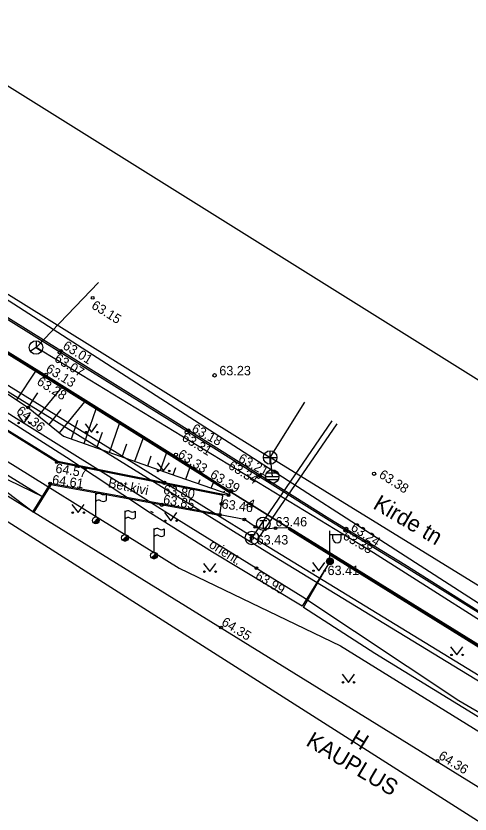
# Model space of a CAD drawing. Extents: x 641621 to 642110, y 6457211 to 6457534.
# Drawn here: x 641813.8 to 641847.5, y 6457365.3 to 6457424.4 of the extents above; entities that cross this region are included whole.
import ezdxf

# ---------------------------------------------------------------- set-up
doc = ezdxf.new("R2010")
doc.units = 0
for name, color, linetype in [('HALJASTUS', 7, 'Continuous'), ('HOONE', 7, 'Continuous'), ('HOONEDET', 7, 'Continuous'), ('KORGUS-EH2000', 7, 'Continuous'), ('MOOTKORG-EH2000', 7, 'Continuous'), ('MOOTMPUNKT', 7, 'Continuous'), ('MOOTNR', 7, 'Continuous'), ('MOOTPIIR', 7, 'Continuous'), ('MPKAABEL', 7, 'Continuous'), ('PIIR', 7, 'Continuous'), ('POST', 7, 'Continuous'), ('RAJATIS', 7, 'Continuous'), ('RELJEEF', 7, 'Continuous'), ('SIKAEV', 7, 'Continuous'), ('SITRASS', 7, 'Continuous'), ('SKKAEV', 7, 'Continuous'), ('SKTRASS', 7, 'Continuous'), ('TEE', 7, 'Continuous'), ('TKAEV', 7, 'Continuous'), ('TTRASS', 7, 'Continuous')]:
    doc.layers.add(name, color=color, linetype=linetype)

msp = doc.modelspace()

# ---------------------------------------------------------------- linework, layer by layer
at = {"layer": 'HALJASTUS'}
for p, q in [((641813.95, 6457394.87), (641814.414, 6457394.264)), ((641814.414, 6457394.264), (641814.859, 6457394.87)), ((641818.96, 6457394.192), (641819.424, 6457393.585)), ((641819.424, 6457393.585), (641819.869, 6457394.192)), ((641824.296, 6457391.314), (641824.76, 6457390.707)), ((641824.76, 6457390.707), (641825.205, 6457391.314)), ((641817.963, 6457388.229), (641818.426, 6457387.623)), ((641818.426, 6457387.623), (641818.872, 6457388.229)), ((641824.837, 6457387.623), (641825.301, 6457387.017)), ((641825.301, 6457387.017), (641825.746, 6457387.623)), ((641827.732, 6457383.856), (641828.196, 6457383.249)), ((641828.196, 6457383.249), (641828.641, 6457383.856)), ((641835.819, 6457383.918), (641836.283, 6457383.311)), ((641836.283, 6457383.311), (641836.728, 6457383.918)), ((641846.049, 6457377.684), (641846.513, 6457377.077)), ((641846.513, 6457377.077), (641846.958, 6457377.684)), ((641838.003, 6457375.644), (641838.466, 6457375.037)), ((641838.466, 6457375.037), (641838.912, 6457375.644))]:
    msp.add_line(p, q, dxfattribs=at)
for centre in [(641814.013, 6457394.264), (641814.842, 6457394.264), (641819.023, 6457393.585), (641819.851, 6457393.585), (641824.359, 6457390.707), (641825.188, 6457390.707), (641818.025, 6457387.623), (641818.854, 6457387.623), (641824.9, 6457387.017), (641825.729, 6457387.017), (641827.795, 6457383.249), (641828.623, 6457383.249), (641835.882, 6457383.311), (641836.71, 6457383.311), (641846.112, 6457377.077), (641846.941, 6457377.077), (641838.065, 6457375.037), (641838.894, 6457375.037)]:
    msp.add_circle(centre, 0.055, dxfattribs=at)
at = {"layer": 'HOONE'}
for points in [[(641803.466, 6457396.415), (641815.821, 6457388.791), (641815.126, 6457387.666)], [(641804.332, 6457394.339), (641872.511, 6457352.187)]]:
    msp.add_lwpolyline(points, dxfattribs=at)
at = {"layer": 'HOONEDET'}
for p, q in [((641803.466, 6457396.415), (641815.126, 6457387.666)), ((641815.821, 6457388.791), (641804.332, 6457394.339))]:
    msp.add_line(p, q, dxfattribs=at)
at = {"layer": 'KORGUS-EH2000'}
for centre, radius in [((641819.507, 6457403.543), 0.1), ((641817.056, 6457399.493), 0.1), ((641817.162, 6457399.605), 0.1), ((641815.964, 6457397.695), 0.1), ((641816.049, 6457397.859), 0.1), ((641828.546, 6457397.798), 0.125), ((641814.73, 6457395.42), 0.1), ((641826.483, 6457393.583), 0.125), ((641826.587, 6457393.719), 0.125), ((641825.679, 6457391.916), 0.125), ((641816.844, 6457391.353), 0.1), ((641840.373, 6457390.506), 0.125), ((641831.809, 6457390.282), 0.125), ((641831.898, 6457390.384), 0.125), ((641816.36, 6457389.786), 0.1), ((641824.824, 6457389.828), 0.125), ((641829.699, 6457389.217), 0.125), ((641829.801, 6457389.216), 0.1), ((641824.631, 6457388.203), 0.125), ((641829.062, 6457388.266), 0.1), ((641833.069, 6457386.463), 0.1), ((641838.314, 6457386.417), 0.125), ((641838.257, 6457386.299), 0.125), ((641831.315, 6457385.744), 0.125), ((641837.098, 6457384.009), 0.125), ((641837.132, 6457383.998), 0.125), ((641831.644, 6457383.5), 0.1), ((641829.022, 6457379.105), 0.1), ((641845.067, 6457369.212), 0.1)]:
    msp.add_circle(centre, radius, dxfattribs=at)
at = {"layer": 'MOOTMPUNKT'}
for centre in [(641816.844, 6457391.353), (641816.36, 6457389.786), (641829.581, 6457388.922), (641829.801, 6457389.216), (641829.062, 6457388.266), (641828.928, 6457387.451), (641830.753, 6457387.117), (641831.567, 6457386.571), (641832.317, 6457386.407), (641833.069, 6457386.463)]:
    msp.add_circle(centre, 0.1, dxfattribs=at)
at = {"layer": 'MOOTPIIR'}
msp.add_lwpolyline([(641908.689, 6457341.906), (641899.632, 6457327.396), (641871.494, 6457349.851), (641788.952, 6457402.357), (641797.325, 6457413.592)], close=True, dxfattribs=at)
at = {"layer": 'MPKAABEL'}
for points in [[(641849.123, 6457371.836), (641840.419, 6457377.178), (641835.149, 6457380.58), (641837.116, 6457384.022), (641835.032, 6457380.676), (641828.397, 6457384.691), (641823.787, 6457387.575), (641817.568, 6457391.704), (641810.168, 6457396.396), (641806.902, 6457398.433), (641801.713, 6457401.716), (641803.181, 6457404.975), (641794.452, 6457410.85), (641791.414, 6457412.798)], [(641789.625, 6457409.727), (641800.816, 6457402.848), (641813.648, 6457394.758), (641824.047, 6457388.244)], [(641788.666, 6457406.98), (641797.883, 6457401.16), (641808.969, 6457394.027), (641825.922, 6457383.496), (641837.883, 6457377.746), (641847.742, 6457371.645), (641859.52, 6457364.367), (641866.237, 6457360.05), (641879.023, 6457352.161), (641879.291, 6457352.006)], [(641823.866, 6457388.357), (641825.758, 6457387.172), (641835.09, 6457381.367), (641846.668, 6457373.699), (641860.746, 6457365.496), (641870.907, 6457359.077), (641879.464, 6457353.831), (641879.538, 6457353), (641879.638, 6457352.81), (641879.666, 6457352.448), (641879.755, 6457351.908), (641879.866, 6457351.781), (641880.092, 6457351.629), (641880.756, 6457351.302), (641881.346, 6457350.964), (641883.116, 6457349.775), (641888.318, 6457346.611), (641898.556, 6457340.318), (641899.484, 6457339.808), (641899.565, 6457339.688), (641899.58, 6457339.579), (641898.003, 6457336.118)], [(641824.006, 6457387.595), (641823.823, 6457387.709)]]:
    msp.add_lwpolyline(points, dxfattribs=at)
at = {"layer": 'PIIR'}
msp.add_lwpolyline([(641947.23, 6457335.26), (641928.01, 6457347.48), (641921.65, 6457351.45), (641846.17, 6457398.64), (641778.44, 6457440.99), (641757.51, 6457454.08), (641744.22, 6457462.14), (641649.3, 6457520.04), (641627.22, 6457533.61), (641620.52, 6457520.65), (641644.18, 6457505.9), (641635.64, 6457478.71), (641644.54, 6457473.14), (641653.08, 6457500.34), (641721.15, 6457457.9), (641707.06, 6457434.05), (641711.74, 6457431.13), (641726.06, 6457454.61), (641734.68, 6457448.35), (641745.48, 6457441.64), (641787.89, 6457415.14), (641907.87, 6457340.64), (641914.63, 6457336.44), (641987.04, 6457290.9)], dxfattribs=at)
msp.add_lwpolyline([(641719.31, 6457397.33), (641761.55, 6457372.84), (641816.05, 6457331.77), (641842.49, 6457285.89), (641891.55, 6457314.33), (641907.87, 6457340.64), (641787.89, 6457415.14), (641745.48, 6457441.64)], close=True, dxfattribs=at)
at = {"layer": 'POST'}
for p, q in [((641837.098, 6457384.259), (641837.098, 6457386.259)), ((641837.098, 6457386.009), (641838.098, 6457386.009)), ((641837.325, 6457385.688), (641837.325, 6457386.009)), ((641837.937, 6457385.688), (641837.937, 6457386.009))]:
    msp.add_line(p, q, dxfattribs=at)
for radius in [0.25, 0.225, 0.2, 0.175, 0.15, 0.125, 0.1, 0.075, 0.05, 0.025]:
    msp.add_circle((641837.098, 6457384.009), radius, dxfattribs=at)
msp.add_arc((641837.631, 6457385.688), 0.306, 180, 0, dxfattribs=at)
at = {"layer": 'RAJATIS'}
for p, q in [((641819.744, 6457387.297), (641819.744, 6457389.047)), ((641820.497, 6457389.016), (641820.497, 6457388.516)), ((641821.904, 6457386.006), (641821.904, 6457387.756)), ((641822.657, 6457387.725), (641822.657, 6457387.225)), ((641819.567, 6457386.871), (641819.921, 6457387.224)), ((641821.727, 6457385.58), (641822.081, 6457385.933)), ((641824.055, 6457384.696), (641824.055, 6457386.446)), ((641824.808, 6457386.415), (641824.808, 6457385.915)), ((641823.878, 6457384.27), (641824.232, 6457384.623))]:
    msp.add_line(p, q, dxfattribs=at)
for centre in [(641819.744, 6457387.047), (641821.904, 6457385.756), (641824.055, 6457384.446)]:
    msp.add_circle(centre, 0.25, dxfattribs=at)
for centre, radius, start, end in [((641819.967, 6457388.762), 0.288, 57.89407, 140.73656), ((641820.301, 6457389.295), 0.341, 237.89407, 305.02189), ((641819.967, 6457388.262), 0.288, 57.89407, 140.73656), ((641820.301, 6457388.795), 0.341, 237.89407, 305.02189), ((641822.127, 6457387.471), 0.288, 57.89407, 140.73656), ((641822.461, 6457388.004), 0.341, 237.89407, 305.02189), ((641819.744, 6457387.047), 0.225, 224.85406, 45.03563), ((641819.744, 6457387.047), 0.2, 224.84272, 45.04698), ((641819.744, 6457387.047), 0.175, 224.82813, 45.06157), ((641819.744, 6457387.047), 0.15, 224.80867, 45.08103), ((641819.744, 6457387.047), 0.125, 224.78144, 45.10826), ((641819.744, 6457387.047), 0.1, 224.74058, 45.14911), ((641819.744, 6457387.047), 0.075, 224.67249, 45.2172), ((641819.744, 6457387.047), 0.05, 224.53632, 45.35338), ((641819.744, 6457387.047), 0.025, 224.12776, 45.76193), ((641822.127, 6457386.971), 0.288, 57.89407, 140.73656), ((641822.461, 6457387.504), 0.341, 237.89407, 305.02189), ((641821.904, 6457385.756), 0.225, 224.85406, 45.03563), ((641821.904, 6457385.756), 0.2, 224.84272, 45.04698), ((641821.904, 6457385.756), 0.175, 224.82813, 45.06157), ((641824.278, 6457386.161), 0.288, 57.89407, 140.73656), ((641824.278, 6457385.661), 0.288, 57.89407, 140.73656), ((641824.612, 6457386.694), 0.341, 237.89407, 305.02189), ((641824.612, 6457386.194), 0.341, 237.89407, 305.02189), ((641821.904, 6457385.756), 0.15, 224.80867, 45.08103), ((641821.904, 6457385.756), 0.125, 224.78144, 45.10826), ((641821.904, 6457385.756), 0.1, 224.74058, 45.14911), ((641821.904, 6457385.756), 0.075, 224.67249, 45.2172), ((641821.904, 6457385.756), 0.05, 224.53632, 45.35338), ((641821.904, 6457385.756), 0.025, 224.12776, 45.76193), ((641824.055, 6457384.446), 0.225, 224.85406, 45.03563), ((641824.055, 6457384.446), 0.2, 224.84272, 45.04698), ((641824.055, 6457384.446), 0.175, 224.82813, 45.06157), ((641824.055, 6457384.446), 0.15, 224.80867, 45.08103), ((641824.055, 6457384.446), 0.125, 224.78144, 45.10826), ((641824.055, 6457384.446), 0.1, 224.74058, 45.14911), ((641824.055, 6457384.446), 0.075, 224.67249, 45.2172), ((641824.055, 6457384.446), 0.05, 224.53632, 45.35338), ((641824.055, 6457384.446), 0.025, 224.12776, 45.76193)]:
    msp.add_arc(centre, radius, start, end, dxfattribs=at)
at = {"layer": 'RELJEEF'}
for p, q in [((641813.888, 6457395.976), (641815.296, 6457398.106)), ((641815.499, 6457394.794), (641817.219, 6457396.907)), ((641814.723, 6457395.425), (641815.435, 6457396.503)), ((641817.05, 6457393.531), (641818.926, 6457395.836)), ((641816.274, 6457394.163), (641817.174, 6457395.267)), ((641818.872, 6457392.753), (641819.771, 6457395.306)), ((641817.929, 6457393.085), (641818.416, 6457394.468)), ((641820.759, 6457392.089), (641821.508, 6457394.216)), ((641819.816, 6457392.421), (641820.228, 6457393.591)), ((641822.645, 6457391.424), (641823.245, 6457393.126)), ((641821.702, 6457391.757), (641822.039, 6457392.714)), ((641823.588, 6457391.092), (641823.851, 6457391.837)), ((641824.532, 6457390.76), (641824.981, 6457392.036)), ((641825.475, 6457390.428), (641825.662, 6457390.96)), ((641826.418, 6457390.096), (641826.718, 6457390.947)), ((641827.361, 6457389.764), (641827.474, 6457390.083)), ((641828.305, 6457389.431), (641828.454, 6457389.857)), ((641829.248, 6457389.099), (641829.285, 6457389.206))]:
    msp.add_line(p, q, dxfattribs=at)
for points in [[(641807.169, 6457400.415), (641814.73, 6457395.42), (641817.345, 6457393.291), (641825.255, 6457390.505)], [(641825.255, 6457390.505), (641829.521, 6457389.003)]]:
    msp.add_lwpolyline(points, dxfattribs=at)
at = {"layer": 'SIKAEV'}
for p, q in [((641815.306, 6457400.362), (641815.306, 6457399.862)), ((641815.306, 6457399.862), (641814.891, 6457399.587)), ((641815.306, 6457399.862), (641815.721, 6457399.587))]:
    msp.add_line(p, q, dxfattribs=at)
msp.add_circle((641815.306, 6457399.862), 0.5, dxfattribs=at)
at = {"layer": 'SITRASS'}
for points in [[(641815.306, 6457399.862), (641819.941, 6457404.687)], [(641871.533, 6457365.282), (641864.71, 6457369.297), (641852.47, 6457376.942), (641840.322, 6457384.635), (641815.316, 6457399.873)]]:
    msp.add_lwpolyline(points, dxfattribs=at)
at = {"layer": 'SKKAEV'}
for p, q in [((641832.671, 6457391.21), (641832.671, 6457392.21)), ((641832.171, 6457391.71), (641833.171, 6457391.71)), ((641832.322, 6457390.301), (641833.322, 6457390.301)), ((641833.252, 6457390.551), (641832.392, 6457390.551)), ((641833.252, 6457390.051), (641832.392, 6457390.051))]:
    msp.add_line(p, q, dxfattribs=at)
for centre in [(641832.671, 6457391.71), (641832.822, 6457390.301)]:
    msp.add_circle(centre, 0.5, dxfattribs=at)
at = {"layer": 'SKTRASS'}
msp.add_line((641875.158, 6457365.545), (641832.671, 6457391.71), dxfattribs=at)
for points in [[(641793.64, 6457415.995), (641832.671, 6457391.71)], [(641832.671, 6457391.71), (641835.242, 6457395.807)], [(641832.671, 6457391.71), (641832.822, 6457390.301)]]:
    msp.add_lwpolyline(points, dxfattribs=at)
at = {"layer": 'TEE'}
for p, q in [((641829.581, 6457388.922), (641829.801, 6457389.216)), ((641856.838, 6457374.731), (641842.588, 6457383.655))]:
    msp.add_line(p, q, dxfattribs=at)
for points in [[(641825.381, 6457394.353), (641817.072, 6457399.519), (641798.403, 6457411.136), (641792.77, 6457414.634)], [(641825.444, 6457394.454), (641817.135, 6457399.62), (641798.466, 6457411.237), (641792.833, 6457414.735)], [(641808.468, 6457402.481), (641816.043, 6457397.822), (641825.643, 6457391.798)], [(641808.389, 6457402.353), (641815.964, 6457397.695), (641825.564, 6457391.671)], [(641829.165, 6457388.89), (641816.89, 6457391.341), (641813.492, 6457393.451), (641805.725, 6457398.299), (641807.091, 6457400.464)], [(641816.92, 6457391.417), (641813.534, 6457393.519), (641805.836, 6457398.324), (641807.159, 6457400.421)], [(641842.588, 6457383.655), (641837.035, 6457387.045), (641825.381, 6457394.353)], [(641842.65, 6457383.756), (641837.097, 6457387.146), (641825.444, 6457394.454)], [(641825.643, 6457391.798), (641829.769, 6457389.173)], [(641829.178, 6457388.969), (641816.92, 6457391.417)], [(641825.563, 6457391.671), (641829.697, 6457389.077)], [(641828.934, 6457387.486), (641816.362, 6457389.77), (641815.078, 6457387.695)], [(641828.928, 6457387.451), (641828.921, 6457387.407), (641816.401, 6457389.682), (641815.146, 6457387.653)], [(641834.103, 6457386.498), (641833.069, 6457386.463), (641832.317, 6457386.407), (641831.567, 6457386.571), (641830.753, 6457387.117), (641828.928, 6457387.451), (641829.062, 6457388.266), (641829.183, 6457388.999), (641829.581, 6457388.922)], [(641870.44, 6457363.765), (641865.997, 6457366.523), (641849.707, 6457376.663), (641834.024, 6457386.37), (641834.103, 6457386.498)], [(641870.519, 6457363.893), (641866.076, 6457366.651), (641849.786, 6457376.79), (641834.103, 6457386.498)], [(641856.927, 6457374.877), (641851.006, 6457378.484), (641842.65, 6457383.756)]]:
    msp.add_lwpolyline(points, dxfattribs=at)
at = {"layer": 'TKAEV'}
for p, q in [((641831.913, 6457387.044), (641832.413, 6457387.044)), ((641832.163, 6457386.444), (641832.163, 6457387.044)), ((641831.065, 6457385.994), (641831.565, 6457385.994)), ((641831.315, 6457385.394), (641831.315, 6457385.994))]:
    msp.add_line(p, q, dxfattribs=at)
for centre in [(641832.163, 6457386.794), (641831.315, 6457385.744)]:
    msp.add_circle(centre, 0.5, dxfattribs=at)
at = {"layer": 'TTRASS'}
msp.add_line((641868.083, 6457362.907), (641832.422, 6457384.696), dxfattribs=at)
for points in [[(641824.621, 6457389.523), (641790.288, 6457410.762)], [(641824.837, 6457389.859), (641790.504, 6457411.099)], [(641831.141, 6457385.489), (641837.272, 6457394.423)], [(641837.603, 6457394.198), (641831.708, 6457385.608), (641868.3, 6457363.242), (641907.909, 6457339.459)], [(641832.422, 6457384.696), (641824.62, 6457389.523)], [(641831.708, 6457385.608), (641824.837, 6457389.859)]]:
    msp.add_lwpolyline(points, dxfattribs=at)

# ---------------------------------------------------------------- texts
at = {"layer": 'HOONE'}
for s, rotation, p in [('KAUPLUS', 329.25135, (641835.248, 6457370.407)), ('H', 328.42312, (641838.498, 6457370.565))]:
    msp.add_text(s, height=1.2, rotation=rotation, dxfattribs=at).set_placement(p)
at = {"layer": 'KORGUS-EH2000'}
for s, rotation, p in [(' 63.15', 328.12864, (641819.137, 6457402.949)), (' 63.01', 328.12864, (641817.006, 6457399.957)), (' 63.07', 328.12864, (641816.387, 6457399.02)), (' 63.13', 328.12864, (641815.751, 6457398.247)), (' 63.28', 328.12864, (641815.082, 6457397.3)), (' 64.36', 320.84927, (641813.589, 6457395.215)), ('63.18', 332.09668, (641826.789, 6457393.643)), ('63.31', 328.85135, (641826.059, 6457393.021)), ('63.33', 327.00008, (641825.761, 6457391.785)), ('63.21', 331.63018, (641830.243, 6457391.431)), ('64.57', 350.72176, (641816.707, 6457390.588)), ('63.34', 327.98151, (641829.501, 6457390.94)), ('63.39', 328.35262, (641828.154, 6457390.277)), ('63.38', 327.62982, (641840.675, 6457390.269)), ('64.61', 352.24275, (641816.471, 6457389.735)), ('63.80', 350.6371, (641824.709, 6457389.015)), ('63.85', 349.88847, (641824.692, 6457388.28)), ('63.46', 352.36121, (641829.031, 6457387.945)), ('63.24', 327.11536, (641838.586, 6457386.357)), ('63.38', 329.62276, (641837.998, 6457385.719)), (' 63.99', 328.27337, (641831.276, 6457382.905)), (' 64.35 ', 328.27337, (641828.778, 6457379.47)), (' 64.36 ', 328.27337, (641844.868, 6457369.56))]:
    msp.add_text(s, height=0.7, rotation=rotation, dxfattribs=at).set_placement(p)
for s, p in [('63.23', (641828.896, 6457397.798)), ('63.46', (641833.069, 6457386.599)), ('63.43', (641831.665, 6457385.258)), ('63.41', (641836.922, 6457382.992))]:
    msp.add_text(s, height=0.7, dxfattribs=at).set_placement(p)
at = {"layer": 'MOOTKORG-EH2000'}
for s, p in [('64.57', (641816.844, 6457391.328)), ('64.61', (641816.36, 6457389.761)), ('63.41', (641829.581, 6457388.897)), ('63.39', (641829.801, 6457389.191)), ('63.46', (641829.062, 6457388.241)), ('63.48', (641828.928, 6457387.426)), ('63.39', (641830.753, 6457387.092)), ('63.42', (641831.567, 6457386.546)), ('63.46', (641833.069, 6457386.438)), ('63.46', (641832.317, 6457386.382))]:
    msp.add_text(s, height=0.05, dxfattribs=at).set_placement(p)
at = {"layer": 'MOOTNR'}
for s, p in [('14', (641816.844, 6457391.253)), ('13', (641816.36, 6457389.686)), ('7.1', (641829.581, 6457388.822)), ('7.2', (641829.801, 6457389.116)), ('6.6', (641829.062, 6457388.166)), ('6.5', (641828.928, 6457387.351)), ('6.4', (641830.753, 6457387.017)), ('6.3', (641831.567, 6457386.471)), ('6.2', (641832.317, 6457386.307)), ('6.1', (641833.069, 6457386.363))]:
    msp.add_text(s, height=0.05, dxfattribs=at).set_placement(p)
at = {"layer": 'MPKAABEL'}
msp.add_text('orient.', height=0.7, rotation=327.81441, dxfattribs=at).set_placement((641828.066, 6457385.085))
at = {"layer": 'TEE'}
for s, height, rotation, p in [('Bet.kivi', 0.7, 348.59202, (641820.609, 6457389.511)), ('Kirde tn', 1.2, 329.45913, (641840.217, 6457387.972)), ('A', 0.7, 326.57257, (641830.799, 6457388.157))]:
    msp.add_text(s, height=height, rotation=rotation, dxfattribs=at).set_placement(p)

doc.saveas('drawing.dxf')
